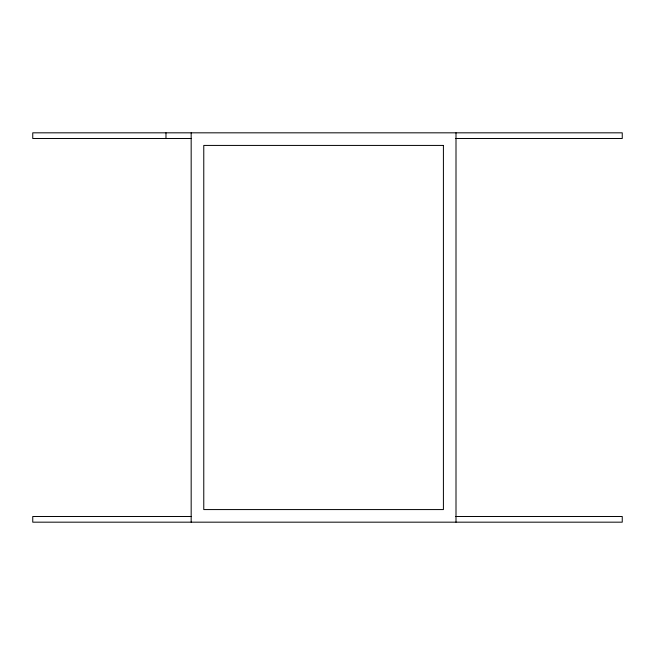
<?xml version="1.0" encoding="UTF-8"?>
<svg xmlns="http://www.w3.org/2000/svg" width="655" height="655" viewBox="0 0 655 655"><rect width="100%" height="100%" fill="white"/><g stroke="black" fill="none" stroke-linecap="round" stroke-linejoin="round"><path stroke-width="0.98" d="M191.547 138.5L32.75 138.5L32.75 132.826L622.25 132.826L622.25 138.5L455.495 138.5M191.17 516.5L32.75 516.5L32.75 522.174L622.25 522.174L622.25 516.5L455.741 516.5M456.003 132.826L456.003 522.174M191.17 132.826L191.17 522.174M165.977 132.826L165.977 138.5M443.41 145.426L203.77 145.426L203.77 509.574L443.41 509.574L443.41 145.426"/></g></svg>
